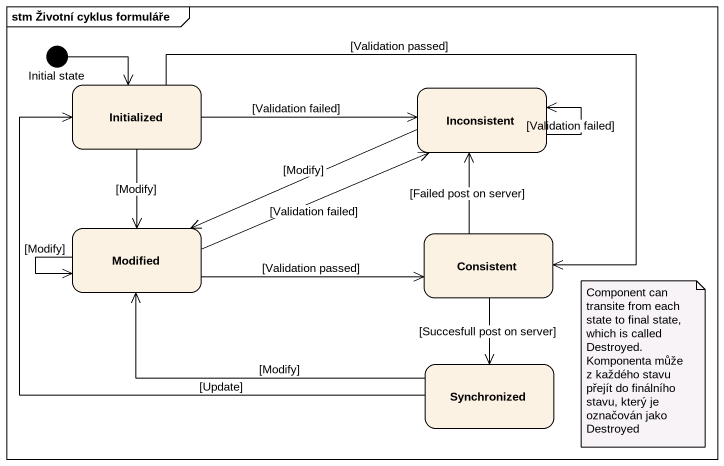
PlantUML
@startuml
mainframe stm Životní cyklus formuláře
hide empty description
state "Initial state" as Initial_state <<start>>
state Initialized
state Inconsistent
state Modified
state Consistent
state Synchronized
Initial_state --> Initialized
Initialized -right-> Inconsistent : [Validation failed]
Initialized --> Modified : [Modify]
Initialized -right-> Consistent : [Validation passed]
Inconsistent --> Inconsistent : [Validation failed]
Inconsistent -left-> Modified : [Modify]
Modified -right-> Inconsistent : [Validation failed]
Modified --> Modified : [Modify]
Modified -right-> Consistent : [Validation passed]
Consistent -up-> Inconsistent : [Failed post on server]
Consistent --> Synchronized : [Succesfull post on server]
Synchronized -up-> Initialized : [Update]
Synchronized -left-> Modified : [Modify]
note as N1
  Component can transite from each state to final state, which is called Destroyed.
  Komponenta může z každého stavu přejít do finálního stavu, který je označován jako Destroyed
end note
@enduml
